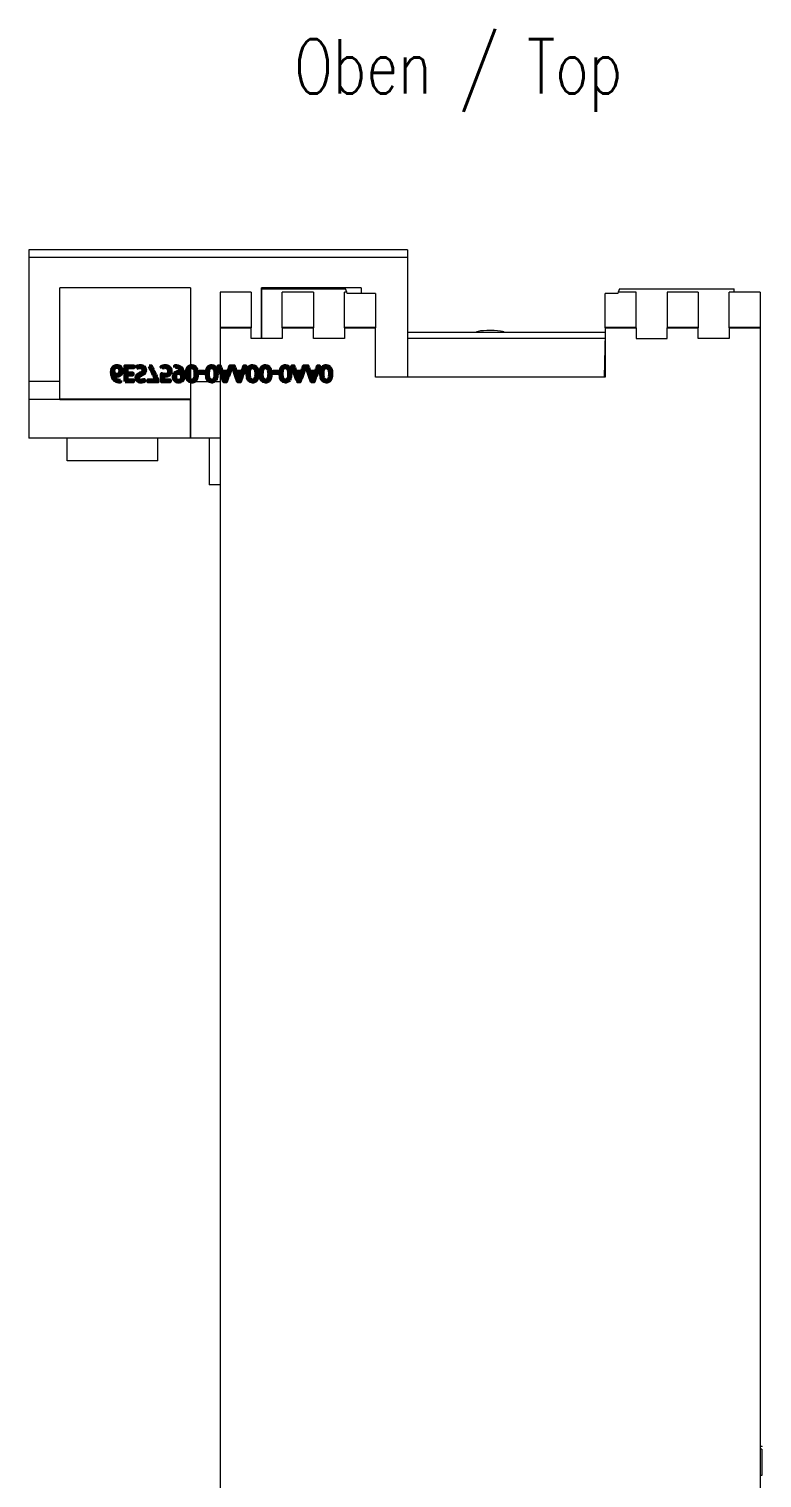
# Model space of a CAD drawing. Header units: millimetres. Extents: x 0 to 594, y 0 to 420.
# Drawn here: x 223 to 270.3, y 95.4 to 188.9 of the extents above; entities that cross this region are included whole.
import ezdxf

# ---------------------------------------------------------------- set-up
doc = ezdxf.new("R2010")
doc.units = ezdxf.units.MM
for name, color, linetype in [('1', 7, 'Continuous'), ('106', 7, 'Continuous'), ('66', 7, 'Continuous')]:
    doc.layers.add(name, color=color, linetype=linetype)
doc.styles.add('latin_extended', font='simplex.shx')

msp = doc.modelspace()

# ---------------------------------------------------------------- linework, layer by layer
at = {"layer": '1', "color": 7, "linetype": 'Continuous', "lineweight": 13}
for p, q in [((223.046, 174.629), (223.046, 174.629)), ((247.446, 174.629), (223.046, 174.629)), ((223.046, 174.629), (223.046, 174.129)), ((247.446, 174.629), (223.046, 174.629)), ((223.046, 174.129), (223.046, 166.129)), ((247.446, 174.129), (223.046, 174.129)), ((247.446, 174.629), (247.446, 174.629)), ((247.446, 174.629), (247.446, 174.129)), ((247.446, 174.129), (247.446, 166.409)), ((225.037, 166.129), (225.037, 172.179)), ((233.455, 172.179), (225.037, 172.179)), ((233.455, 172.179), (233.455, 164.979)), ((233.455, 172.179), (233.455, 166.129)), ((238.037, 168.909), (238.037, 172.179)), ((244.455, 172.179), (238.037, 172.179)), ((238.057, 168.909), (238.057, 172.109)), ((238.057, 172.109), (243.442, 172.109)), ((243.519, 171.909), (243.442, 172.109)), ((244.455, 172.179), (244.455, 171.824)), ((261.1, 172.109), (261.024, 171.909)), ((261.1, 172.109), (268.49, 172.109)), ((268.49, 171.909), (268.49, 172.109)), ((235.371, 171.909), (235.371, 169.609)), ((237.371, 171.909), (235.371, 171.909)), ((237.371, 171.909), (237.371, 169.609)), ((239.371, 169.609), (239.371, 171.909)), ((241.371, 171.909), (239.371, 171.909)), ((241.371, 171.909), (241.371, 169.609)), ((243.371, 169.609), (243.371, 171.909)), ((243.519, 171.909), (243.371, 171.909)), ((243.551, 171.824), (243.519, 171.909)), ((245.371, 171.824), (243.551, 171.824)), ((245.371, 171.824), (245.371, 169.609)), ((260.171, 169.609), (260.171, 171.824)), ((260.991, 171.824), (260.171, 171.824)), ((261.024, 171.909), (260.991, 171.824)), ((262.171, 171.909), (261.024, 171.909)), ((262.171, 169.609), (262.171, 171.909)), ((264.171, 171.909), (264.171, 169.609)), ((266.171, 171.909), (264.171, 171.909)), ((266.171, 171.909), (266.171, 169.609)), ((268.171, 169.609), (268.171, 171.909)), ((270.171, 171.909), (268.171, 171.909)), ((270.171, 171.909), (270.171, 169.609)), ((235.371, 169.609), (235.371, 64.909)), ((237.371, 168.909), (237.371, 169.609)), ((239.371, 169.609), (239.371, 168.909)), ((241.371, 168.909), (241.371, 169.609)), ((243.371, 169.609), (243.371, 168.909)), ((245.371, 166.409), (245.371, 169.609)), ((260.171, 169.309), (247.446, 169.309)), ((251.874, 169.322), (251.866, 169.309)), ((251.871, 169.313), (251.872, 169.309)), ((253.676, 169.309), (253.668, 169.322)), ((260.171, 169.245), (260.122, 166.409)), ((260.171, 169.609), (260.171, 166.409)), ((262.171, 169.609), (262.171, 168.909)), ((264.171, 168.909), (264.171, 169.609)), ((266.171, 168.909), (266.171, 169.609)), ((268.171, 169.609), (268.171, 168.909)), ((270.171, 169.609), (270.171, 64.909)), ((239.371, 168.909), (237.371, 168.909)), ((243.371, 168.909), (241.371, 168.909)), ((260.165, 168.909), (247.446, 168.909)), ((262.171, 168.909), (264.171, 168.909)), ((268.171, 168.909), (266.171, 168.909)), ((260.171, 166.409), (245.371, 166.409)), ((225.037, 166.129), (223.046, 166.129)), ((223.046, 166.129), (223.046, 164.979)), ((225.037, 164.979), (225.037, 166.129)), ((233.455, 166.129), (235.371, 166.129)), ((233.455, 166.129), (233.455, 162.479)), ((223.046, 164.979), (223.046, 162.479)), ((225.037, 164.979), (223.046, 164.979)), ((233.455, 162.479), (233.455, 164.979)), ((233.455, 162.479), (223.046, 162.479)), ((225.496, 161.029), (225.496, 162.479)), ((231.346, 161.029), (231.346, 162.479)), ((235.371, 162.479), (233.455, 162.479)), ((233.455, 162.479), (233.455, 162.479)), ((234.646, 162.479), (234.646, 159.479)), ((231.346, 161.029), (225.496, 161.029)), ((235.371, 159.479), (234.646, 159.479)), ((270.284, 97.459), (270.171, 97.459)), ((270.271, 97.294), (270.171, 97.294)), ((270.171, 95.615), (270.284, 95.615))]:
    msp.add_line(p, q, dxfattribs=at)
at = {"layer": '1', "color": 7, "linetype": 'Continuous', "lineweight": 25}
for p, q in [((237.371, 169.609), (235.371, 169.609)), ((241.371, 169.609), (239.371, 169.609)), ((245.371, 169.609), (243.371, 169.609)), ((262.171, 169.609), (260.171, 169.609)), ((266.171, 169.609), (264.171, 169.609)), ((270.171, 169.609), (268.171, 169.609))]:
    msp.add_line(p, q, dxfattribs=at)
at = {"layer": '1', "color": 7, "linetype": 'Continuous', "lineweight": 13}
msp.add_ellipse((252.771, 169.313), major_axis=(-0.9, 0), ratio=0.130526, start_param=3.108213, end_param=6.283185, dxfattribs=at)
at = {"layer": '1', "color": 7, "linetype": 'Continuous', "lineweight": 25}
msp.add_open_spline([(233.455, 164.979), (225.037, 164.979)], degree=1, dxfattribs=at)
at = {"layer": '1', "color": 7, "linetype": 'Continuous', "lineweight": 13}
msp.add_open_spline([(270.271, 97.459), (270.271, 97.459), (270.271, 97.452), (270.271, 97.435)], degree=3, dxfattribs=at)
msp.add_open_spline([(270.271, 97.294), (270.271, 97.199), (270.271, 97.029), (270.271, 96.804), (270.271, 96.589), (270.271, 96.372), (270.271, 96.143), (270.271, 95.934), (270.271, 95.754), (270.271, 95.638), (270.271, 95.615), (270.271, 95.615)], degree=3, knots=[0, 0, 0, 0, 0.140613, 0.250395, 0.329643, 0.453212, 0.565174, 0.669196, 0.785155, 0.892386, 1, 1, 1, 1], dxfattribs=at)
at = {"layer": '66', "color": 7, "linetype": 'Continuous', "lineweight": 50}
for points, knots in [([(228.946, 166.214), (228.948, 166.183), (228.95, 166.151), (228.952, 166.12), (228.916, 166.119), (228.894, 166.119), (228.802, 166.119), (228.728, 166.133), (228.665, 166.16), (228.576, 166.198), (228.506, 166.265), (228.399, 166.467), (228.372, 166.591), (228.372, 166.853), (228.395, 166.948), (228.495, 167.104), (228.582, 167.147), (228.8, 167.147), (228.879, 167.117), (229.002, 166.995), (229.033, 166.915), (229.033, 166.694), (228.991, 166.606), (228.857, 166.517), (228.801, 166.501), (228.639, 166.501), (228.559, 166.54), (228.498, 166.617), (228.51, 166.512), (228.539, 166.426), (228.651, 166.261), (228.751, 166.211), (228.901, 166.211), (228.921, 166.212), (228.946, 166.214)], [0, 0, 0, 0, 0.010991, 0.010991, 0.010991, 0.018587, 0.018587, 0.105127, 0.105127, 0.105127, 0.18587, 0.18587, 0.273503, 0.273503, 0.346938, 0.346938, 0.435628, 0.435628, 0.506463, 0.506463, 0.57745, 0.57745, 0.665184, 0.665184, 0.717801, 0.717801, 0.802348, 0.802348, 0.802348, 0.876554, 0.876554, 0.987962, 0.987962, 1, 1, 1, 1]), ([(228.553, 166.657), (228.593, 166.615), (228.645, 166.594), (228.773, 166.594), (228.823, 166.615), (228.862, 166.658), (228.898, 166.698), (228.916, 166.753), (228.916, 166.895), (228.897, 166.952), (228.859, 166.993), (228.82, 167.034), (228.769, 167.054), (228.642, 167.054), (228.591, 167.034), (228.514, 166.952), (228.495, 166.895), (228.495, 166.753), (228.514, 166.698), (228.553, 166.657)], [0, 0, 0, 0, 0.125796, 0.125796, 0.249003, 0.249003, 0.249003, 0.378129, 0.378129, 0.509197, 0.509197, 0.509197, 0.63137, 0.63137, 0.755597, 0.755597, 0.879854, 0.879854, 1, 1, 1, 1]), ([(229.237, 166.133), (229.237, 166.466), (229.237, 166.799), (229.237, 167.133), (229.42, 167.133), (229.603, 167.133), (229.786, 167.133), (229.786, 167.101), (229.786, 167.069), (229.786, 167.038), (229.641, 167.038), (229.497, 167.038), (229.352, 167.038), (229.352, 166.916), (229.352, 166.795), (229.352, 166.673), (229.483, 166.673), (229.614, 166.673), (229.744, 166.673), (229.744, 166.642), (229.744, 166.61), (229.744, 166.578), (229.614, 166.578), (229.483, 166.578), (229.352, 166.578), (229.352, 166.461), (229.352, 166.345), (229.352, 166.228), (229.49, 166.228), (229.627, 166.228), (229.765, 166.228), (229.765, 166.196), (229.765, 166.165), (229.765, 166.133), (229.589, 166.133), (229.413, 166.133), (229.237, 166.133)], [0, 0, 0, 0, 0.21251, 0.21251, 0.21251, 0.329171, 0.329171, 0.329171, 0.349421, 0.349421, 0.349421, 0.441501, 0.441501, 0.441501, 0.5189, 0.5189, 0.5189, 0.602149, 0.602149, 0.602149, 0.622398, 0.622398, 0.622398, 0.705647, 0.705647, 0.705647, 0.780009, 0.780009, 0.780009, 0.867589, 0.867589, 0.867589, 0.887839, 0.887839, 0.887839, 1, 1, 1, 1]), ([(229.974, 167.002), (229.969, 167.035), (229.964, 167.069), (229.959, 167.102), (230.053, 167.132), (230.138, 167.147), (230.312, 167.147), (230.392, 167.123), (230.514, 167.023), (230.545, 166.953), (230.545, 166.784), (230.519, 166.72), (230.445, 166.65), (230.419, 166.632), (230.391, 166.616), (230.362, 166.6), (230.321, 166.581), (230.192, 166.527), (230.142, 166.498), (230.086, 166.443), (230.072, 166.409), (230.072, 166.32), (230.091, 166.283), (230.164, 166.228), (230.209, 166.214), (230.33, 166.214), (230.401, 166.232), (230.476, 166.267), (230.483, 166.232), (230.491, 166.198), (230.499, 166.163), (230.408, 166.133), (230.329, 166.119), (230.211, 166.119), (230.164, 166.127), (230.069, 166.162), (230.031, 166.188), (229.967, 166.267), (229.95, 166.323), (229.95, 166.462), (229.975, 166.521), (230.026, 166.564), (230.046, 166.58), (230.068, 166.595), (230.118, 166.623), (230.16, 166.643), (230.3, 166.705), (230.353, 166.735), (230.378, 166.759), (230.408, 166.786), (230.423, 166.824), (230.423, 166.927), (230.405, 166.969), (230.332, 167.034), (230.282, 167.052), (230.147, 167.052), (230.066, 167.035), (229.974, 167.002)], [0, 0, 0, 0, 0.016409, 0.016409, 0.016409, 0.058225, 0.058225, 0.111721, 0.111721, 0.167922, 0.167922, 0.218101, 0.218101, 0.238646, 0.238646, 0.238646, 0.267196, 0.267196, 0.3048, 0.3048, 0.342404, 0.342404, 0.386356, 0.386356, 0.429009, 0.429009, 0.484244, 0.484244, 0.484244, 0.508937, 0.508937, 0.508937, 0.565074, 0.565074, 0.607508, 0.607508, 0.654788, 0.654788, 0.718615, 0.718615, 0.789618, 0.789618, 0.789618, 0.810403, 0.810403, 0.831095, 0.831095, 0.860135, 0.860135, 0.860135, 0.891325, 0.891325, 0.924863, 0.924863, 0.960516, 0.960516, 1, 1, 1, 1]), ([(230.797, 167.133), (230.839, 167.133), (230.881, 167.133), (230.924, 167.133), (231.068, 166.831), (231.213, 166.53), (231.358, 166.228), (231.358, 166.196), (231.358, 166.165), (231.358, 166.133), (231.141, 166.133), (230.925, 166.133), (230.708, 166.133), (230.708, 166.165), (230.708, 166.196), (230.708, 166.228), (230.885, 166.228), (231.062, 166.228), (231.239, 166.228), (231.092, 166.53), (230.944, 166.831), (230.797, 167.133)], [0, 0, 0, 0, 0.036215, 0.036215, 0.036215, 0.322246, 0.322246, 0.322246, 0.349407, 0.349407, 0.349407, 0.534482, 0.534482, 0.534482, 0.561643, 0.561643, 0.561643, 0.712917, 0.712917, 0.712917, 1, 1, 1, 1]), ([(231.602, 166.99), (231.588, 167.021), (231.574, 167.052), (231.559, 167.083), (231.647, 167.126), (231.734, 167.147), (231.92, 167.147), (232.003, 167.12), (232.068, 167.066), (232.146, 167.001), (232.185, 166.915), (232.185, 166.711), (232.154, 166.634), (232.035, 166.524), (231.958, 166.497), (231.811, 166.497), (231.759, 166.505), (231.703, 166.52), (231.707, 166.423), (231.711, 166.326), (231.715, 166.228), (231.857, 166.228), (232, 166.228), (232.142, 166.228), (232.142, 166.196), (232.142, 166.165), (232.142, 166.133), (231.962, 166.133), (231.782, 166.133), (231.602, 166.133), (231.597, 166.303), (231.592, 166.473), (231.587, 166.643), (231.681, 166.607), (231.766, 166.589), (231.916, 166.589), (231.973, 166.611), (232.049, 166.692), (232.068, 166.742), (232.068, 166.874), (232.046, 166.933), (232.003, 166.98), (231.956, 167.03), (231.895, 167.054), (231.75, 167.054), (231.678, 167.033), (231.602, 166.99)], [0, 0, 0, 0, 0.020196, 0.020196, 0.020196, 0.073566, 0.073566, 0.134214, 0.134214, 0.134214, 0.195453, 0.195453, 0.251514, 0.251514, 0.303335, 0.303335, 0.329668, 0.329668, 0.329668, 0.389918, 0.389918, 0.389918, 0.477765, 0.477765, 0.477765, 0.497395, 0.497395, 0.497395, 0.608635, 0.608635, 0.608635, 0.713812, 0.713812, 0.713812, 0.768046, 0.768046, 0.819122, 0.819122, 0.864375, 0.864375, 0.916877, 0.916877, 0.916877, 0.960794, 0.960794, 1, 1, 1, 1]), ([(232.449, 167.052), (232.447, 167.083), (232.445, 167.114), (232.443, 167.146), (232.476, 167.147), (232.497, 167.147), (232.592, 167.147), (232.666, 167.133), (232.819, 167.068), (232.888, 167), (232.995, 166.798), (233.022, 166.674), (233.022, 166.366), (232.981, 166.249), (232.843, 166.14), (232.774, 166.119), (232.595, 166.119), (232.516, 166.149), (232.392, 166.27), (232.362, 166.351), (232.362, 166.571), (232.404, 166.66), (232.538, 166.748), (232.594, 166.764), (232.755, 166.764), (232.835, 166.726), (232.897, 166.649), (232.884, 166.754), (232.855, 166.84), (232.743, 167.004), (232.643, 167.054), (232.492, 167.054), (232.472, 167.054), (232.449, 167.052)], [0, 0, 0, 0, 0.010188, 0.010188, 0.010188, 0.017208, 0.017208, 0.074632, 0.074632, 0.154044, 0.154044, 0.239952, 0.239952, 0.340578, 0.340578, 0.405729, 0.405729, 0.481946, 0.481946, 0.558492, 0.558492, 0.652891, 0.652891, 0.709724, 0.709724, 0.800802, 0.800802, 0.800802, 0.87479, 0.87479, 0.986381, 0.986381, 1, 1, 1, 1]), ([(232.537, 166.272), (232.575, 166.232), (232.626, 166.211), (232.752, 166.211), (232.803, 166.232), (232.88, 166.313), (232.9, 166.37), (232.9, 166.512), (232.88, 166.567), (232.841, 166.608), (232.802, 166.651), (232.749, 166.672), (232.622, 166.672), (232.571, 166.651), (232.497, 166.567), (232.479, 166.512), (232.479, 166.37), (232.498, 166.313), (232.537, 166.272)], [0, 0, 0, 0, 0.129265, 0.129265, 0.259625, 0.259625, 0.387846, 0.387846, 0.510472, 0.510472, 0.510472, 0.636446, 0.636446, 0.760864, 0.760864, 0.878421, 0.878421, 1, 1, 1, 1]), ([(233.796, 166.246), (233.739, 166.161), (233.653, 166.119), (233.308, 166.119), (233.193, 166.288), (233.193, 166.804), (233.221, 166.934), (233.334, 167.104), (233.421, 167.147), (233.666, 167.147), (233.759, 167.093), (233.86, 166.904), (233.881, 166.786), (233.881, 166.459), (233.853, 166.33), (233.796, 166.246)], [0, 0, 0, 0, 0.124815, 0.124815, 0.371879, 0.371879, 0.499452, 0.499452, 0.627025, 0.627025, 0.768837, 0.768837, 0.877113, 0.877113, 1, 1, 1, 1]), ([(233.35, 166.347), (233.387, 166.258), (233.449, 166.214), (233.618, 166.214), (233.677, 166.252), (233.747, 166.39), (233.764, 166.492), (233.764, 166.761), (233.751, 166.856), (233.687, 167.007), (233.625, 167.052), (233.456, 167.052), (233.397, 167.014), (233.327, 166.875), (233.31, 166.772), (233.31, 166.504), (233.323, 166.41), (233.35, 166.347)], [0, 0, 0, 0, 0.148649, 0.148649, 0.283946, 0.283946, 0.397779, 0.397779, 0.501147, 0.501147, 0.64939, 0.64939, 0.785131, 0.785131, 0.900096, 0.900096, 1, 1, 1, 1]), ([(234.012, 166.685), (234.012, 166.714), (234.012, 166.743), (234.012, 166.773), (234.123, 166.773), (234.234, 166.773), (234.346, 166.773), (234.346, 166.743), (234.346, 166.714), (234.346, 166.685), (234.234, 166.685), (234.123, 166.685), (234.012, 166.685)], [0, 0, 0, 0, 0.104454, 0.104454, 0.104454, 0.5, 0.5, 0.5, 0.604454, 0.604454, 0.604454, 1, 1, 1, 1]), ([(235.079, 166.246), (235.022, 166.161), (234.936, 166.119), (234.59, 166.119), (234.476, 166.288), (234.476, 166.804), (234.504, 166.934), (234.617, 167.104), (234.703, 167.147), (234.949, 167.147), (235.042, 167.093), (235.143, 166.904), (235.164, 166.786), (235.164, 166.459), (235.135, 166.33), (235.079, 166.246)], [0, 0, 0, 0, 0.124815, 0.124815, 0.371879, 0.371879, 0.499452, 0.499452, 0.627025, 0.627025, 0.768837, 0.768837, 0.877113, 0.877113, 1, 1, 1, 1]), ([(234.632, 166.347), (234.669, 166.258), (234.731, 166.214), (234.9, 166.214), (234.96, 166.252), (235.03, 166.39), (235.046, 166.492), (235.046, 166.761), (235.033, 166.856), (234.969, 167.007), (234.907, 167.052), (234.739, 167.052), (234.68, 167.014), (234.609, 166.875), (234.593, 166.772), (234.593, 166.504), (234.606, 166.41), (234.632, 166.347)], [0, 0, 0, 0, 0.148649, 0.148649, 0.283946, 0.283946, 0.397779, 0.397779, 0.501147, 0.501147, 0.64939, 0.64939, 0.785131, 0.785131, 0.900096, 0.900096, 1, 1, 1, 1]), ([(235.497, 166.783), (235.621, 166.783), (235.745, 166.783), (235.869, 166.783), (235.91, 166.899), (235.951, 167.016), (235.992, 167.133), (236.034, 167.133), (236.075, 167.133), (236.117, 167.133), (235.998, 166.799), (235.878, 166.466), (235.758, 166.133), (235.71, 166.133), (235.661, 166.133), (235.612, 166.133), (235.494, 166.466), (235.375, 166.799), (235.257, 167.133), (235.296, 167.133), (235.335, 167.133), (235.374, 167.133), (235.415, 167.016), (235.456, 166.899), (235.497, 166.783)], [0, 0, 0, 0, 0.102754, 0.102754, 0.102754, 0.205071, 0.205071, 0.205071, 0.239517, 0.239517, 0.239517, 0.532428, 0.532428, 0.532428, 0.572713, 0.572713, 0.572713, 0.865353, 0.865353, 0.865353, 0.897683, 0.897683, 0.897683, 1, 1, 1, 1]), ([(235.746, 166.423), (235.775, 166.512), (235.805, 166.6), (235.835, 166.687), (235.734, 166.687), (235.632, 166.687), (235.531, 166.687), (235.562, 166.6), (235.592, 166.512), (235.647, 166.353), (235.667, 166.288), (235.684, 166.232), (235.703, 166.293), (235.723, 166.358), (235.746, 166.423)], [0, 0, 0, 0, 0.214674, 0.214674, 0.214674, 0.449143, 0.449143, 0.449143, 0.663766, 0.663766, 0.840009, 0.840009, 0.840009, 1, 1, 1, 1]), ([(236.397, 166.783), (236.521, 166.783), (236.646, 166.783), (236.77, 166.783), (236.811, 166.899), (236.852, 167.016), (236.893, 167.133), (236.934, 167.133), (236.976, 167.133), (237.018, 167.133), (236.898, 166.799), (236.779, 166.466), (236.659, 166.133), (236.61, 166.133), (236.562, 166.133), (236.513, 166.133), (236.394, 166.466), (236.276, 166.799), (236.157, 167.133), (236.196, 167.133), (236.235, 167.133), (236.274, 167.133), (236.315, 167.016), (236.356, 166.899), (236.397, 166.783)], [0, 0, 0, 0, 0.102754, 0.102754, 0.102754, 0.205071, 0.205071, 0.205071, 0.239517, 0.239517, 0.239517, 0.532428, 0.532428, 0.532428, 0.572713, 0.572713, 0.572713, 0.865353, 0.865353, 0.865353, 0.897683, 0.897683, 0.897683, 1, 1, 1, 1]), ([(236.646, 166.423), (236.676, 166.512), (236.706, 166.6), (236.735, 166.687), (236.634, 166.687), (236.533, 166.687), (236.432, 166.687), (236.462, 166.6), (236.493, 166.512), (236.548, 166.353), (236.568, 166.288), (236.585, 166.232), (236.603, 166.293), (236.624, 166.358), (236.646, 166.423)], [0, 0, 0, 0, 0.214674, 0.214674, 0.214674, 0.449143, 0.449143, 0.449143, 0.663766, 0.663766, 0.840009, 0.840009, 0.840009, 1, 1, 1, 1]), ([(237.712, 166.246), (237.656, 166.161), (237.569, 166.119), (237.224, 166.119), (237.109, 166.288), (237.109, 166.804), (237.138, 166.934), (237.25, 167.104), (237.337, 167.147), (237.582, 167.147), (237.675, 167.093), (237.776, 166.904), (237.797, 166.786), (237.797, 166.459), (237.769, 166.33), (237.712, 166.246)], [0, 0, 0, 0, 0.124815, 0.124815, 0.371879, 0.371879, 0.499452, 0.499452, 0.627025, 0.627025, 0.768837, 0.768837, 0.877113, 0.877113, 1, 1, 1, 1]), ([(237.266, 166.347), (237.303, 166.258), (237.365, 166.214), (237.534, 166.214), (237.593, 166.252), (237.663, 166.39), (237.68, 166.492), (237.68, 166.761), (237.667, 166.856), (237.603, 167.007), (237.541, 167.052), (237.373, 167.052), (237.313, 167.014), (237.243, 166.875), (237.226, 166.772), (237.226, 166.504), (237.239, 166.41), (237.266, 166.347)], [0, 0, 0, 0, 0.148649, 0.148649, 0.283946, 0.283946, 0.397779, 0.397779, 0.501147, 0.501147, 0.64939, 0.64939, 0.785131, 0.785131, 0.900096, 0.900096, 1, 1, 1, 1]), ([(238.545, 166.246), (238.488, 166.161), (238.402, 166.119), (238.057, 166.119), (237.942, 166.288), (237.942, 166.804), (237.97, 166.934), (238.083, 167.104), (238.17, 167.147), (238.415, 167.147), (238.508, 167.093), (238.609, 166.904), (238.63, 166.786), (238.63, 166.459), (238.602, 166.33), (238.545, 166.246)], [0, 0, 0, 0, 0.124815, 0.124815, 0.371879, 0.371879, 0.499452, 0.499452, 0.627025, 0.627025, 0.768837, 0.768837, 0.877113, 0.877113, 1, 1, 1, 1]), ([(238.098, 166.347), (238.135, 166.258), (238.198, 166.214), (238.367, 166.214), (238.426, 166.252), (238.496, 166.39), (238.513, 166.492), (238.513, 166.761), (238.5, 166.856), (238.436, 167.007), (238.374, 167.052), (238.205, 167.052), (238.146, 167.014), (238.076, 166.875), (238.059, 166.772), (238.059, 166.504), (238.072, 166.41), (238.098, 166.347)], [0, 0, 0, 0, 0.148649, 0.148649, 0.283946, 0.283946, 0.397779, 0.397779, 0.501147, 0.501147, 0.64939, 0.64939, 0.785131, 0.785131, 0.900096, 0.900096, 1, 1, 1, 1]), ([(238.761, 166.685), (238.761, 166.714), (238.761, 166.743), (238.761, 166.773), (238.872, 166.773), (238.983, 166.773), (239.094, 166.773), (239.094, 166.743), (239.094, 166.714), (239.094, 166.685), (238.983, 166.685), (238.872, 166.685), (238.761, 166.685)], [0, 0, 0, 0, 0.104454, 0.104454, 0.104454, 0.5, 0.5, 0.5, 0.604454, 0.604454, 0.604454, 1, 1, 1, 1]), ([(239.827, 166.246), (239.771, 166.161), (239.685, 166.119), (239.339, 166.119), (239.224, 166.288), (239.224, 166.804), (239.253, 166.934), (239.365, 167.104), (239.452, 167.147), (239.697, 167.147), (239.79, 167.093), (239.891, 166.904), (239.913, 166.786), (239.913, 166.459), (239.884, 166.33), (239.827, 166.246)], [0, 0, 0, 0, 0.124815, 0.124815, 0.371879, 0.371879, 0.499452, 0.499452, 0.627025, 0.627025, 0.768837, 0.768837, 0.877113, 0.877113, 1, 1, 1, 1]), ([(239.381, 166.347), (239.418, 166.258), (239.48, 166.214), (239.649, 166.214), (239.708, 166.252), (239.779, 166.39), (239.795, 166.492), (239.795, 166.761), (239.782, 166.856), (239.718, 167.007), (239.656, 167.052), (239.488, 167.052), (239.428, 167.014), (239.358, 166.875), (239.342, 166.772), (239.342, 166.504), (239.355, 166.41), (239.381, 166.347)], [0, 0, 0, 0, 0.148649, 0.148649, 0.283946, 0.283946, 0.397779, 0.397779, 0.501147, 0.501147, 0.64939, 0.64939, 0.785131, 0.785131, 0.900096, 0.900096, 1, 1, 1, 1]), ([(240.246, 166.783), (240.37, 166.783), (240.494, 166.783), (240.618, 166.783), (240.659, 166.899), (240.7, 167.016), (240.741, 167.133), (240.783, 167.133), (240.824, 167.133), (240.866, 167.133), (240.746, 166.799), (240.627, 166.466), (240.507, 166.133), (240.459, 166.133), (240.41, 166.133), (240.361, 166.133), (240.243, 166.466), (240.124, 166.799), (240.005, 167.133), (240.045, 167.133), (240.084, 167.133), (240.123, 167.133), (240.164, 167.016), (240.205, 166.899), (240.246, 166.783)], [0, 0, 0, 0, 0.102754, 0.102754, 0.102754, 0.205071, 0.205071, 0.205071, 0.239517, 0.239517, 0.239517, 0.532428, 0.532428, 0.532428, 0.572713, 0.572713, 0.572713, 0.865353, 0.865353, 0.865353, 0.897683, 0.897683, 0.897683, 1, 1, 1, 1]), ([(240.494, 166.423), (240.524, 166.512), (240.554, 166.6), (240.584, 166.687), (240.482, 166.687), (240.381, 166.687), (240.28, 166.687), (240.311, 166.6), (240.341, 166.512), (240.396, 166.353), (240.416, 166.288), (240.433, 166.232), (240.452, 166.293), (240.472, 166.358), (240.494, 166.423)], [0, 0, 0, 0, 0.214674, 0.214674, 0.214674, 0.449143, 0.449143, 0.449143, 0.663766, 0.663766, 0.840009, 0.840009, 0.840009, 1, 1, 1, 1]), ([(241.146, 166.783), (241.27, 166.783), (241.394, 166.783), (241.519, 166.783), (241.56, 166.899), (241.601, 167.016), (241.641, 167.133), (241.683, 167.133), (241.725, 167.133), (241.766, 167.133), (241.647, 166.799), (241.527, 166.466), (241.408, 166.133), (241.359, 166.133), (241.31, 166.133), (241.262, 166.133), (241.143, 166.466), (241.024, 166.799), (240.906, 167.133), (240.945, 167.133), (240.984, 167.133), (241.023, 167.133), (241.064, 167.016), (241.105, 166.899), (241.146, 166.783)], [0, 0, 0, 0, 0.102754, 0.102754, 0.102754, 0.205071, 0.205071, 0.205071, 0.239517, 0.239517, 0.239517, 0.532428, 0.532428, 0.532428, 0.572713, 0.572713, 0.572713, 0.865353, 0.865353, 0.865353, 0.897683, 0.897683, 0.897683, 1, 1, 1, 1]), ([(241.395, 166.423), (241.425, 166.512), (241.454, 166.6), (241.484, 166.687), (241.383, 166.687), (241.282, 166.687), (241.181, 166.687), (241.211, 166.6), (241.241, 166.512), (241.297, 166.353), (241.317, 166.288), (241.334, 166.232), (241.352, 166.293), (241.373, 166.358), (241.395, 166.423)], [0, 0, 0, 0, 0.214674, 0.214674, 0.214674, 0.449143, 0.449143, 0.449143, 0.663766, 0.663766, 0.840009, 0.840009, 0.840009, 1, 1, 1, 1]), ([(242.461, 166.246), (242.404, 166.161), (242.318, 166.119), (241.973, 166.119), (241.858, 166.288), (241.858, 166.804), (241.886, 166.934), (241.999, 167.104), (242.086, 167.147), (242.331, 167.147), (242.424, 167.093), (242.525, 166.904), (242.546, 166.786), (242.546, 166.459), (242.518, 166.33), (242.461, 166.246)], [0, 0, 0, 0, 0.124815, 0.124815, 0.371879, 0.371879, 0.499452, 0.499452, 0.627025, 0.627025, 0.768837, 0.768837, 0.877113, 0.877113, 1, 1, 1, 1]), ([(242.014, 166.347), (242.051, 166.258), (242.114, 166.214), (242.283, 166.214), (242.342, 166.252), (242.412, 166.39), (242.429, 166.492), (242.429, 166.761), (242.416, 166.856), (242.352, 167.007), (242.29, 167.052), (242.121, 167.052), (242.062, 167.014), (241.992, 166.875), (241.975, 166.772), (241.975, 166.504), (241.988, 166.41), (242.014, 166.347)], [0, 0, 0, 0, 0.148649, 0.148649, 0.283946, 0.283946, 0.397779, 0.397779, 0.501147, 0.501147, 0.64939, 0.64939, 0.785131, 0.785131, 0.900096, 0.900096, 1, 1, 1, 1])]:
    msp.add_open_spline(points, degree=3, knots=knots, dxfattribs=at)

# ---------------------------------------------------------------- texts
at = {"layer": '106', "color": 7, "linetype": 'Continuous', "lineweight": 18, "insert": (240.128, 183.538), "char_height": 3.5, "attachment_point": 7, "line_spacing_factor": 0.963855, "style": 'latin_extended'}
msp.add_mtext('\\W0.7583;Oben / Top', dxfattribs=at)

doc.saveas('drawing.dxf')
